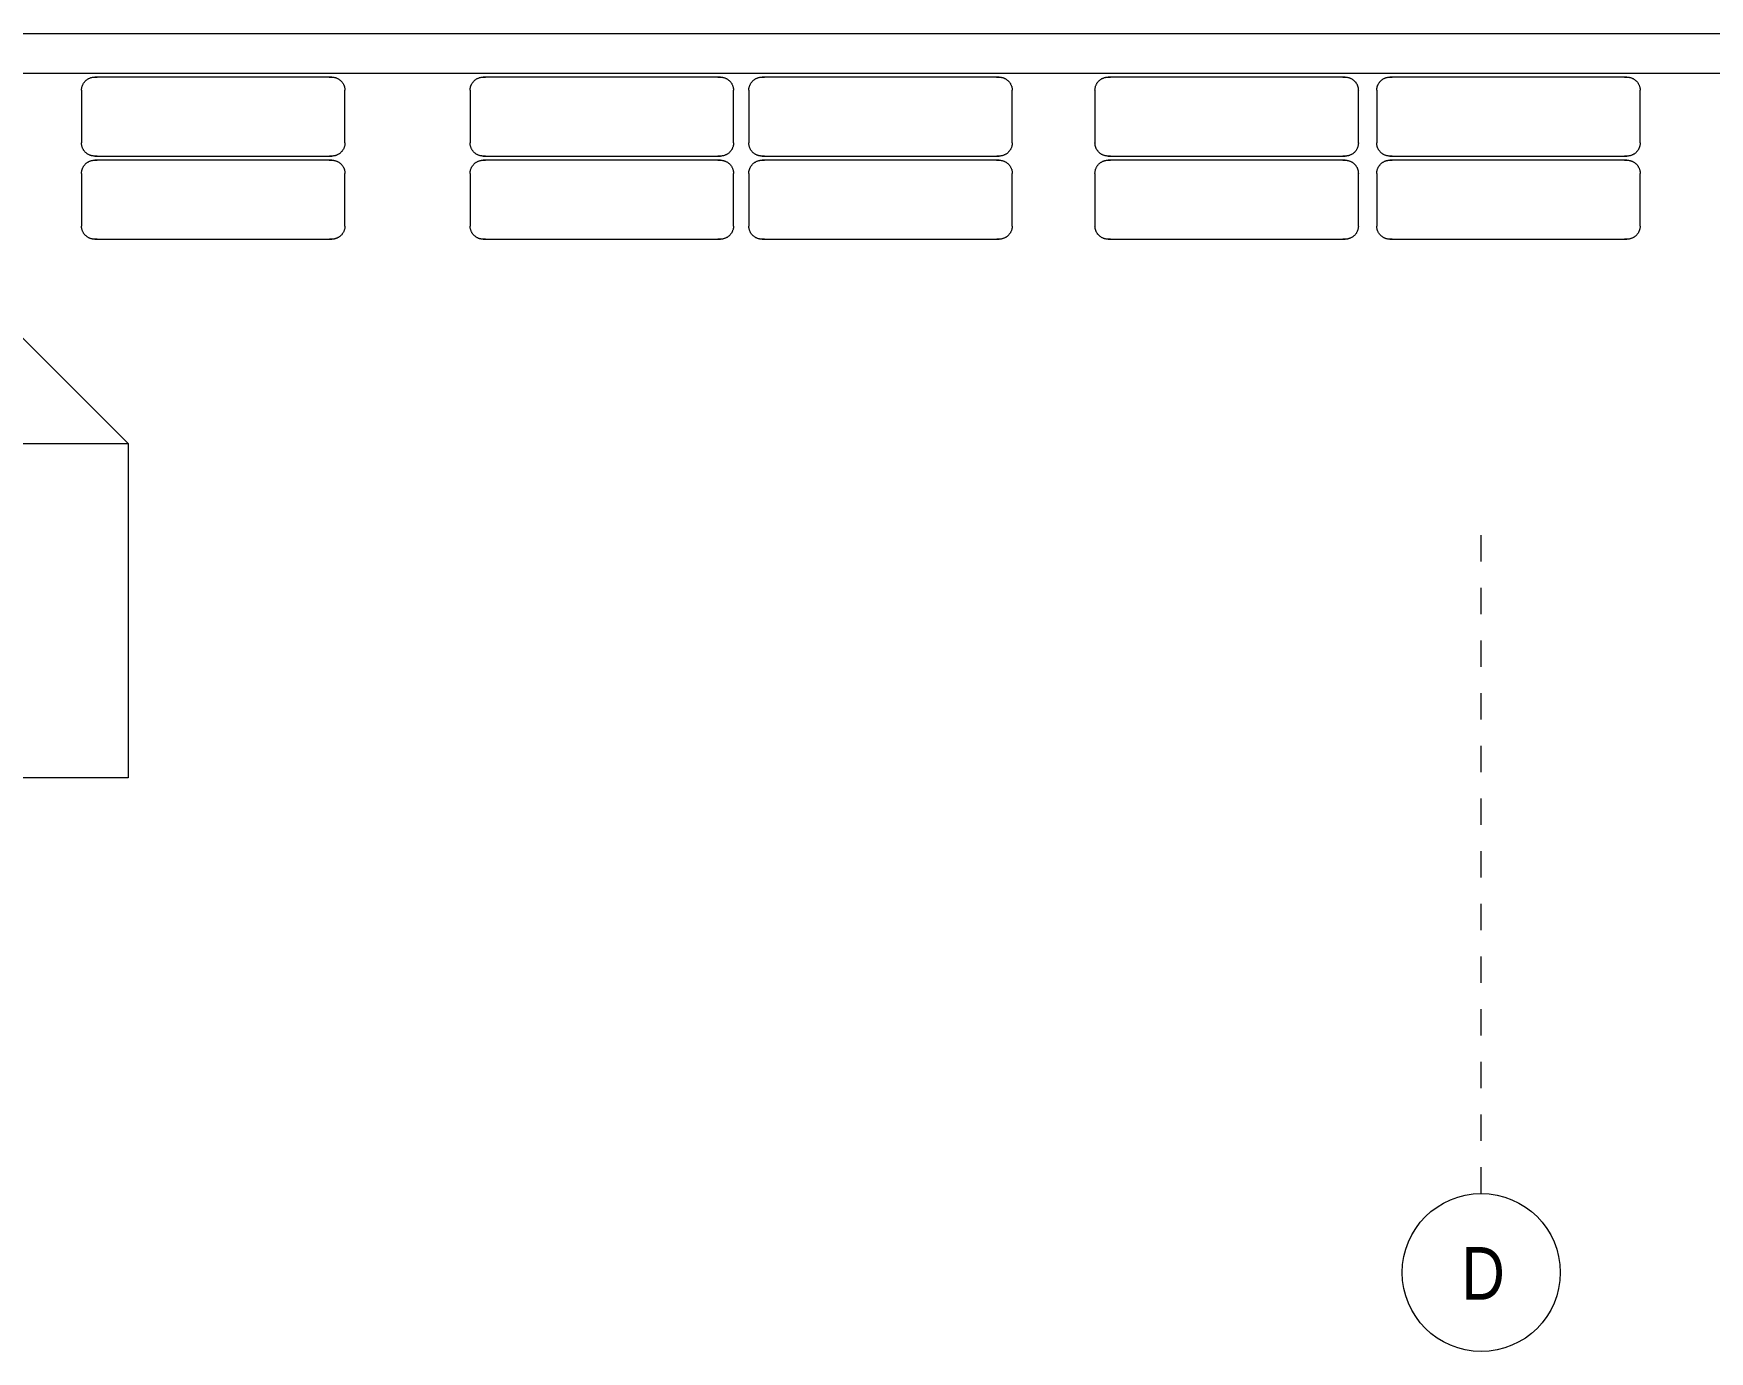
# Model space of a CAD drawing. Header units: metres. Extents: x -3 to 175, y -5 to 18.
# Drawn here: x 77.73 to 84.1, y -4.88 to 0.12 of the extents above; entities that cross this region are included whole.
import ezdxf

# ---------------------------------------------------------------- set-up
doc = ezdxf.new("R2010")
doc.units = ezdxf.units.M
doc.linetypes.add('Grid Line', pattern=[0.022225, 0.0127, -0.003175, 0.003175, -0.003175])
for name, color, linetype, lineweight in [('A-FLOR', 7, 'Continuous', 9), ('A-GENM', 7, 'Continuous', 9), ('G-ANNO-SYMB', 7, 'Continuous', 9), ('I-WALL', 7, 'Continuous', 9), ('S-GRID', 7, 'Continuous', 9), ('S-GRID-IDEN', 7, 'Continuous', 9)]:
    doc.layers.add(name, color=color, linetype=linetype, lineweight=lineweight)
doc.styles.add('Arial', font='arial.ttf', dxfattribs={"height": 0.25})
doc.styles.add('Saira Condensed', font='SairaCondensed-Regular.ttf', dxfattribs={"height": 0.2})

# ---------------------------------------------------------------- blocks, each defined once
blk = doc.blocks.new('M_RVR_Neumatico - M_RVR_Neumatico-2622534-N-Cubierta 01')
at = {"layer": 'A-GENM'}
for p, q in [((-0.5, 0.1), (-0.5, -0.1)), ((0.5, -0.1), (0.5, 0.1))]:
    blk.add_line(p, q, dxfattribs=at)
at = {"layer": 'A-GENM', "flags": 128}
for points in [[(-0.5, 0.1), (-0.5, 0.102), (-0.4998, 0.104), (-0.4996, 0.106), (-0.4994, 0.108), (-0.499, 0.1099), (-0.4986, 0.1119), (-0.4981, 0.1138), (-0.4975, 0.1157), (-0.4968, 0.1176), (-0.4961, 0.1195), (-0.4952, 0.1213), (-0.4943, 0.1231), (-0.4934, 0.1248), (-0.4924, 0.1266), (-0.4913, 0.1282), (-0.4901, 0.1299), (-0.4889, 0.1314), (-0.4876, 0.133), (-0.4862, 0.1344), (-0.4848, 0.1359), (-0.4834, 0.1372), (-0.4819, 0.1385), (-0.4803, 0.1398), (-0.4787, 0.141), (-0.477, 0.1421), (-0.4753, 0.1431), (-0.4736, 0.1441), (-0.4718, 0.145), (-0.47, 0.1458), (-0.4681, 0.1466), (-0.4662, 0.1473), (-0.4643, 0.1479), (-0.4624, 0.1484), (-0.4605, 0.1489), (-0.4585, 0.1493), (-0.4565, 0.1496), (-0.4545, 0.1498), (-0.4525, 0.1499), (-0.4505, 0.15), (-0.45, 0.15)], [(-0.45, 0.15), (-0.4496, 0.15), (-0.4486, 0.15), (-0.4468, 0.15), (-0.4443, 0.15), (-0.441, 0.15)], [(0.45, 0.15), (0.4496, 0.15), (0.4486, 0.15), (0.4468, 0.15), (0.4443, 0.15), (0.441, 0.15), (0.4371, 0.15), (0.4325, 0.15), (0.4272, 0.15), (0.4212, 0.15), (0.4145, 0.15), (0.4071, 0.15), (0.3991, 0.15), (0.3905, 0.15), (0.3813, 0.15), (0.3714, 0.15), (0.3609, 0.15), (0.3499, 0.15), (0.3383, 0.15), (0.3262, 0.15), (0.3135, 0.15), (0.3004, 0.15), (0.2867, 0.15), (0.2726, 0.15), (0.2581, 0.15), (0.2431, 0.15), (0.2278, 0.15), (0.2121, 0.15), (0.1961, 0.15), (0.1797, 0.15), (0.1631, 0.15), (0.1462, 0.15), (0.129, 0.15), (0.1117, 0.15), (0.0942, 0.15), (0.0765, 0.15), (0.0587, 0.15), (0.0408, 0.15), (0.0228, 0.15), (0.0049, 0.15), (-0.0131, 0.15), (-0.0311, 0.15), (-0.049, 0.15), (-0.0669, 0.15), (-0.0846, 0.15), (-0.1022, 0.15), (-0.1197, 0.15), (-0.1369, 0.15), (-0.154, 0.15), (-0.1708, 0.15), (-0.1873, 0.15), (-0.2035, 0.15), (-0.2194, 0.15), (-0.2349, 0.15), (-0.2501, 0.15), (-0.2648, 0.15), (-0.2792, 0.15), (-0.2931, 0.15), (-0.3065, 0.15), (-0.3194, 0.15), (-0.3318, 0.15), (-0.3437, 0.15), (-0.3551, 0.15), (-0.3658, 0.15), (-0.376, 0.15), (-0.3856, 0.15), (-0.3946, 0.15), (-0.4029, 0.15), (-0.4106, 0.15), (-0.4176, 0.15), (-0.424, 0.15), (-0.4297, 0.15), (-0.4347, 0.15), (-0.439, 0.15), (-0.4426, 0.15), (-0.4455, 0.15), (-0.4477, 0.15), (-0.4491, 0.15), (-0.4499, 0.15), (-0.45, 0.15)], [(0.4406, 0.15), (0.4426, 0.15), (0.4455, 0.15), (0.4477, 0.15), (0.4491, 0.15), (0.4499, 0.15), (0.45, 0.15)], [(0.45, 0.15), (0.452, 0.15), (0.454, 0.1498), (0.456, 0.1496), (0.458, 0.1494), (0.4599, 0.149), (0.4619, 0.1486), (0.4638, 0.1481), (0.4657, 0.1475), (0.4676, 0.1468), (0.4695, 0.1461), (0.4713, 0.1452), (0.4731, 0.1443), (0.4748, 0.1434), (0.4766, 0.1424), (0.4782, 0.1413), (0.4799, 0.1401), (0.4814, 0.1389), (0.483, 0.1376), (0.4844, 0.1362), (0.4859, 0.1348), (0.4872, 0.1334), (0.4885, 0.1319), (0.4898, 0.1303), (0.491, 0.1287), (0.4921, 0.127), (0.4931, 0.1253), (0.4941, 0.1236), (0.495, 0.1218), (0.4958, 0.12), (0.4966, 0.1181), (0.4973, 0.1162), (0.4979, 0.1143), (0.4984, 0.1124), (0.4989, 0.1105), (0.4993, 0.1085), (0.4996, 0.1065), (0.4998, 0.1045), (0.4999, 0.1025), (0.5, 0.1005), (0.5, 0.1)], [(-0.45, -0.15), (-0.452, -0.15), (-0.454, -0.1498), (-0.456, -0.1496), (-0.458, -0.1494), (-0.4599, -0.149), (-0.4619, -0.1486), (-0.4638, -0.1481), (-0.4657, -0.1475), (-0.4676, -0.1468), (-0.4695, -0.1461), (-0.4713, -0.1452), (-0.4731, -0.1443), (-0.4748, -0.1434), (-0.4766, -0.1424), (-0.4782, -0.1413), (-0.4799, -0.1401), (-0.4814, -0.1389), (-0.483, -0.1376), (-0.4844, -0.1362), (-0.4859, -0.1348), (-0.4872, -0.1334), (-0.4885, -0.1319), (-0.4898, -0.1303), (-0.491, -0.1287), (-0.4921, -0.127), (-0.4931, -0.1253), (-0.4941, -0.1236), (-0.495, -0.1218), (-0.4958, -0.12), (-0.4966, -0.1181), (-0.4973, -0.1162), (-0.4979, -0.1143), (-0.4984, -0.1124), (-0.4989, -0.1105), (-0.4993, -0.1085), (-0.4996, -0.1065), (-0.4998, -0.1045), (-0.4999, -0.1025), (-0.5, -0.1005), (-0.5, -0.1)], [(0.5, -0.1), (0.5, -0.102), (0.4998, -0.104), (0.4996, -0.106), (0.4994, -0.108), (0.499, -0.1099), (0.4986, -0.1119), (0.4981, -0.1138), (0.4975, -0.1157), (0.4968, -0.1176), (0.4961, -0.1195), (0.4952, -0.1213), (0.4943, -0.1231), (0.4934, -0.1248), (0.4924, -0.1266), (0.4913, -0.1282), (0.4901, -0.1299), (0.4889, -0.1314), (0.4876, -0.133), (0.4862, -0.1344), (0.4848, -0.1359), (0.4834, -0.1372), (0.4819, -0.1385), (0.4803, -0.1398), (0.4787, -0.141), (0.477, -0.1421), (0.4753, -0.1431), (0.4736, -0.1441), (0.4718, -0.145), (0.47, -0.1458), (0.4681, -0.1466), (0.4662, -0.1473), (0.4643, -0.1479), (0.4624, -0.1484), (0.4605, -0.1489), (0.4585, -0.1493), (0.4565, -0.1496), (0.4545, -0.1498), (0.4525, -0.1499), (0.4505, -0.15), (0.45, -0.15)], [(-0.441, -0.15), (-0.4426, -0.15), (-0.4455, -0.15), (-0.4477, -0.15), (-0.4491, -0.15), (-0.4499, -0.15), (-0.45, -0.15)], [(-0.45, -0.15), (-0.4496, -0.15), (-0.4486, -0.15), (-0.4468, -0.15), (-0.4443, -0.15), (-0.441, -0.15), (-0.4371, -0.15), (-0.4325, -0.15), (-0.4272, -0.15), (-0.4212, -0.15), (-0.4145, -0.15), (-0.4071, -0.15), (-0.3991, -0.15), (-0.3905, -0.15), (-0.3813, -0.15), (-0.3714, -0.15), (-0.3609, -0.15), (-0.3499, -0.15), (-0.3383, -0.15), (-0.3262, -0.15), (-0.3135, -0.15), (-0.3004, -0.15), (-0.2867, -0.15), (-0.2726, -0.15), (-0.2581, -0.15), (-0.2431, -0.15), (-0.2278, -0.15), (-0.2121, -0.15), (-0.1961, -0.15), (-0.1797, -0.15), (-0.1631, -0.15), (-0.1462, -0.15), (-0.129, -0.15), (-0.1117, -0.15), (-0.0942, -0.15), (-0.0765, -0.15), (-0.0587, -0.15), (-0.0408, -0.15), (-0.0228, -0.15), (-0.0049, -0.15), (0.0131, -0.15), (0.0311, -0.15), (0.049, -0.15), (0.0669, -0.15), (0.0846, -0.15), (0.1022, -0.15), (0.1197, -0.15), (0.1369, -0.15), (0.154, -0.15), (0.1708, -0.15), (0.1873, -0.15), (0.2035, -0.15), (0.2194, -0.15), (0.2349, -0.15), (0.2501, -0.15), (0.2648, -0.15), (0.2792, -0.15), (0.2931, -0.15), (0.3065, -0.15), (0.3194, -0.15), (0.3318, -0.15), (0.3437, -0.15), (0.3551, -0.15), (0.3658, -0.15), (0.376, -0.15), (0.3856, -0.15), (0.3946, -0.15), (0.4029, -0.15), (0.4106, -0.15), (0.4176, -0.15), (0.424, -0.15), (0.4297, -0.15), (0.4347, -0.15), (0.439, -0.15), (0.4426, -0.15), (0.4455, -0.15), (0.4477, -0.15), (0.4491, -0.15), (0.4499, -0.15), (0.45, -0.15)], [(0.45, -0.15), (0.4496, -0.15), (0.4486, -0.15), (0.4468, -0.15), (0.4443, -0.15), (0.441, -0.15)]]:
    blk.add_lwpolyline(points, dxfattribs=at)
blk = doc.blocks.new('Grid - 3mm-1144979-N-Cubierta 01')
at = {"layer": 'S-GRID-IDEN', "color": 253, "true_color": 0xaaaaaa}
blk.add_circle((0, 0), 0.003, dxfattribs=at)
blk = doc.blocks.new('Elevation - Detail Number-1115207-N-Cubierta 01')
at = {"layer": 'G-ANNO-SYMB'}
for p, q in [((-0.00635, -0.00635), (-0.00635, 0.00635)), ((-0.00635, 0.00635), (0.00635, 0.00635)), ((0.00635, 0.00635), (0.00635, -0.00635)), ((0.00635, -0.00635), (-0.00635, -0.00635))]:
    blk.add_line(p, q, dxfattribs=at)
blk = doc.blocks.new('Elevation - Detail Number-1115155-N-Cubierta 01')
at = {"layer": 'G-ANNO-SYMB'}
for p, q in [((0, 0.00635), (-0.00635, 0)), ((0.00635, 0), (0, 0.00635)), ((-0.00635, 0), (0.00635, 0))]:
    blk.add_line(p, q, dxfattribs=at)

msp = doc.modelspace()

# ---------------------------------------------------------------- linework, layer by layer
at = {"layer": 'A-FLOR'}
msp.add_line((71.1402, -0.027), (88.3506, -0.027), dxfattribs=at)
at = {"layer": 'I-WALL'}
msp.add_line((72.5625, 0.123), (88.1306, 0.123), dxfattribs=at)
at = {"layer": 'S-GRID', "color": 254, "linetype": 'Grid Line', "true_color": 0xd4d4d4}
msp.add_line((83.2312, -4.2829), (83.2312, -1.7829), dxfattribs=at)

# ---------------------------------------------------------------- block references
at = {"layer": 'A-GENM'}
for p in [(78.417, -0.1926), (79.8923, -0.1926), (80.9505, -0.1926), (82.2647, -0.1926), (83.3345, -0.1926), (78.417, -0.5082), (79.8923, -0.5082), (80.9505, -0.5082), (82.2647, -0.5082), (83.3345, -0.5082)]:
    msp.add_blockref('M_RVR_Neumatico - M_RVR_Neumatico-2622534-N-Cubierta 01', p, dxfattribs=at)
at = {"layer": 'G-ANNO-SYMB', "xscale": 99.99999999999993, "yscale": 99.99999999999993, "zscale": 99.99999999999993}
for name, p in [('Elevation - Detail Number-1115155-N-Cubierta 01', (77.4594, -1.4346)), ('Elevation - Detail Number-1115207-N-Cubierta 01', (77.4594, -2.0696))]:
    msp.add_blockref(name, p, dxfattribs=at)
at = {"layer": 'S-GRID-IDEN', "color": 253, "true_color": 0xaaaaaa, "xscale": 99.99999999999993, "yscale": 99.99999999999993, "zscale": 99.99999999999993}
msp.add_blockref('Grid - 3mm-1144979-N-Cubierta 01', (83.2312, -4.5829), dxfattribs=at)

# ---------------------------------------------------------------- texts
at = {"layer": 'S-GRID-IDEN', "color": 253, "true_color": 0xaaaaaa, "insert": (83.1555, -4.4861), "char_height": 0.2, "width": 0.176371, "attachment_point": 1, "style": 'Saira Condensed'}
msp.add_mtext('D', dxfattribs=at)

# ---------------------------------------------------------------- next in the draw order: texts
at = {"layer": 'G-ANNO-SYMB', "insert": (77.3067, -1.9638), "char_height": 0.25, "width": 0.464979, "attachment_point": 1, "style": 'Arial', "bg_fill": 3, "box_fill_scale": 1.25, "bg_fill_color": 256, "bg_fill_true_color": 13158600, "bg_fill_transparency": 0}
msp.add_mtext('05', dxfattribs=at)

doc.saveas('drawing.dxf')
